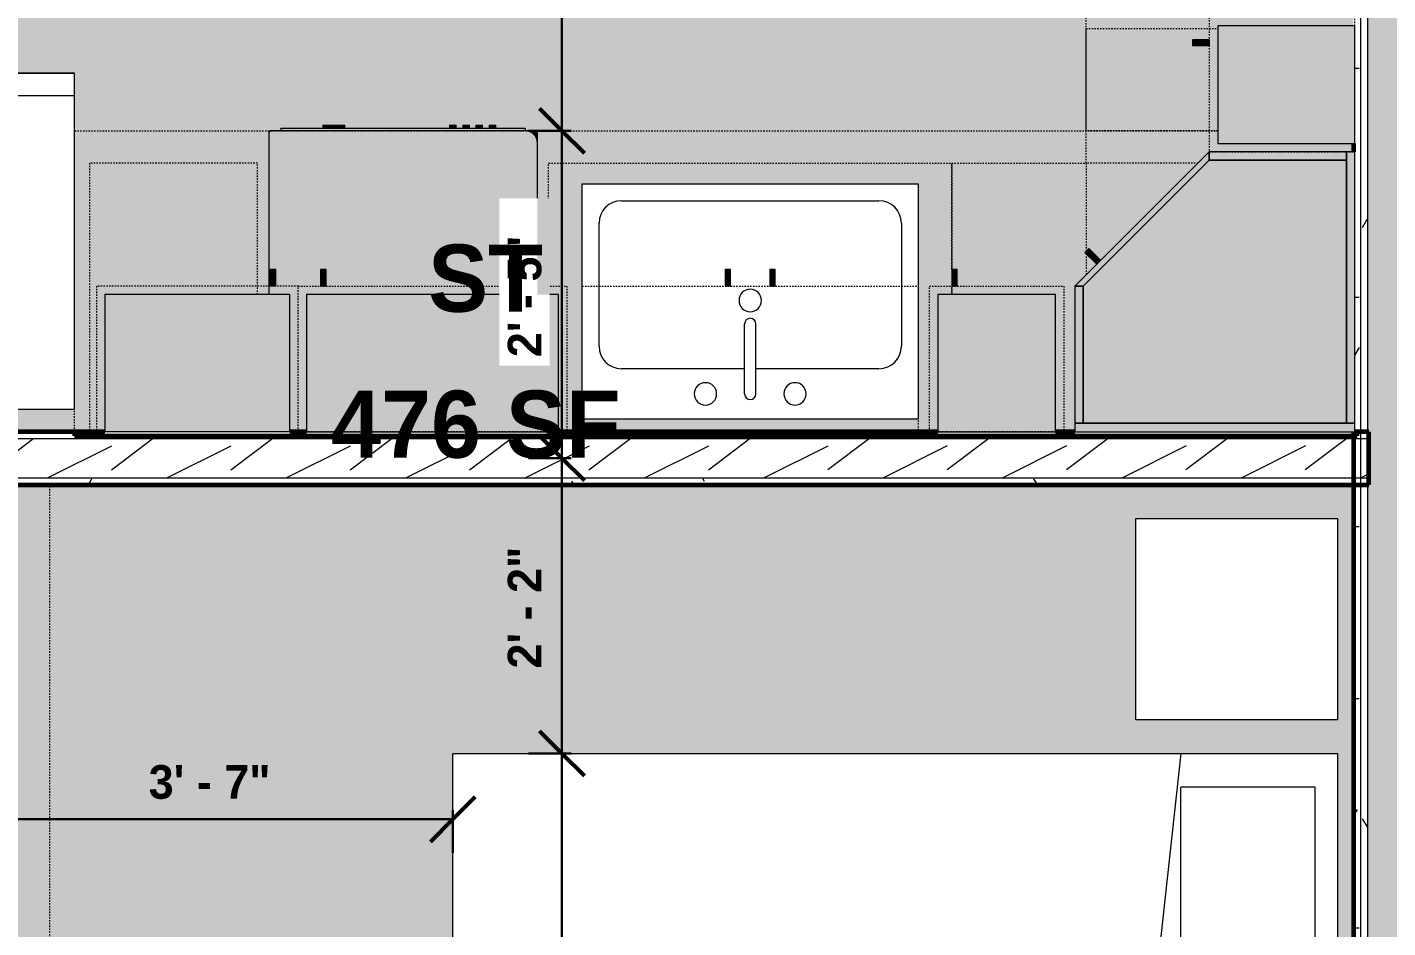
# Model space of a CAD drawing. Header units: inches. Extents: x -4105 to -1989, y 10980 to 12341.
# Drawn here: x -3057 to -2935.5, y 11873.3 to 11953.7 of the extents above; entities that cross this region are included whole.
import ezdxf

# ---------------------------------------------------------------- set-up
doc = ezdxf.new("R2010")
doc.units = ezdxf.units.IN
doc.header["$MEASUREMENT"] = 0
doc.linetypes.add('Dash', pattern=[0.25, 0.125, -0.125])
for name, color, linetype, lineweight in [('0-1', 7, 'Continuous', 5), ('0-2', 250, 'Continuous', 18), ('A-ANNO-DIMS-1', 211, 'Continuous', 30), ('A-ANNO-DIMS-64', 211, 'Continuous', 9), ('A-AREA-IDEN', 2, 'Continuous', 9), ('A-AREA-PATT-3', 7, 'Continuous', 9), ('A-WALL', 113, 'Continuous', 18), ('A-WALL-1', 113, 'Continuous', 60), ('A-WALL-PATT-1', 111, 'Continuous', 9), ('I-FURN', 30, 'Continuous', 9), ('I-FURN-HDLN', 30, 'Dash', 9), ('I-WALL-2', 2, 'Continuous', 60), ('P-SANR-FIXT', 6, 'Continuous', 9), ('Q-CASE', 31, 'Continuous', 9), ('Q-CASE-2', 31, 'Dash', 9), ('Q-CASE-HDLN', 31, 'Dash', 9), ('Q-SPCQ', 91, 'Continuous', 9)]:
    doc.layers.add(name, color=color, linetype=linetype, lineweight=lineweight)
doc.styles.add('Century Gothic_B', font='GOTHICB.TTF', dxfattribs={"height": 3})
doc.styles.add('Century Gothic_B_1', font='GOTHICB.TTF', dxfattribs={"height": 6})
doc.dimstyles.new('OD_-_HS_-__1__Tol__', dxfattribs={"dimscale": 12, "dimtxt": 3.132505, "dimasz": 0.333333, "dimexe": 0.25, "dimexo": 0.166667, "dimgap": 0.083333, "dimtad": 1, "dimdec": 0, "dimzin": 3, "dimdsep": 46, "dimlunit": 4, "dimtxsty": 'Century Gothic_B', "dimblk1": 'OBLIQUE', "dimblk2": 'OBLIQUE', "dimsah": 1, "dimcen": 0.09, "dimdle": 0.25, "dimazin": 0, "dimtfac": 1, "dimtdec": 4, "dimtix": 1, "dimtmove": 0, "dimatfit": 3, "dimfxl": 1, "dimtvp": 1, "dimtfill": 1, "dimfrac": 2, "dimtolj": 1, "dimtzin": 0, "dimlwd": 30, "dimlwe": 30, "dimarcsym": 2})
doc.dimstyles.new('OD_-_HS_-__1__Tol___1', dxfattribs={"dimscale": 12, "dimtxt": 3.132505, "dimasz": 0.333333, "dimexe": 0.25, "dimexo": 0.166667, "dimgap": 0.083333, "dimtad": 1, "dimdec": 0, "dimzin": 3, "dimdsep": 46, "dimlunit": 4, "dimtxsty": 'Century Gothic_B', "dimblk1": 'OBLIQUE', "dimblk2": 'OBLIQUE', "dimsah": 1, "dimcen": 0.09, "dimdle": 0.25, "dimazin": 0, "dimtfac": 1, "dimtdec": 4, "dimtix": 1, "dimtmove": 2, "dimatfit": 3, "dimfxl": 1, "dimtvp": 1, "dimtfill": 1, "dimfrac": 2, "dimtolj": 1, "dimtzin": 0, "dimlwd": 30, "dimlwe": 30, "dimarcsym": 2})
pattern_1 = [(0, (0, 0), (20.48, 5.12), [0.845, -14.515, 0.845, -14.515, -81.92]), (0, (0, 0), (20.48, 5.12), [-30.72, 0.845, -29.875, 0.845, -14.515, -35.84]), (0, (0, 0), (20.48, 5.12), [-76.8, 0.845, -9.395, 0.845, -24.755]), (120, (7.68, 2.56), (-14.67405, 15.1762003), [0.845, -14.515, 0.845, -14.515, -81.92]), (120, (7.68, 2.56), (-14.67405, 15.1762003), [-30.72, 0.845, -29.875, 0.845, -14.515, -35.84]), (120, (7.68, 2.56), (-14.67405, 15.1762003), [-76.8, 0.845, -9.395, 0.845, -24.755]), (240, (10.24, 12.8), (-5.80595, -20.2962003), [0.845, -14.515, 0.845, -14.515, -81.92]), (240, (10.24, 12.8), (-5.80595, -20.2962003), [-30.72, 0.845, -29.875, 0.845, -14.515, -35.84]), (240, (10.24, 12.8), (-5.80595, -20.2962003), [-76.8, 0.845, -9.395, 0.845, -24.755])]

# ---------------------------------------------------------------- blocks, each defined once
blk = doc.blocks.new('Refrigerator_-_Side-by-Side_6047 - 36_ X 30_-V2-ENLARGED FLOOR PLAN - 1ST FLOOR PLAN - EAST')
at = {"layer": 'Q-SPCQ'}
for p, q in [((17.87, 14.42), (-17.88, 14.42)), ((-17.88, 14.42), (-17.88, -15.58)), ((17.87, -15.58), (17.87, 14.42)), ((-17.88, -13.58), (-3.13, -13.58)), ((-17.88, -13.58), (-17.88, -15.58)), ((-3.13, -15.58), (-3.13, -13.58)), ((-2.63, -13.58), (17.87, -13.58)), ((-2.63, -13.58), (-2.63, -15.58)), ((17.87, -15.58), (17.87, -13.58)), ((-17.88, -15.58), (17.87, -15.58)), ((-3.13, -15.58), (-17.88, -15.58)), ((17.87, -15.58), (-2.63, -15.58))]:
    blk.add_line(p, q, dxfattribs=at)
blk = doc.blocks.new('Bed-Standard - Queen 60_ x 79_-1433484-ENLARGED FLOOR PLAN - 1ST FLOOR PLAN - EAST')
at = {"layer": 'I-FURN'}
for p, q in [((-19.31, 41.3), (40.69, 41.3)), ((-19.31, -37.7), (-19.31, 41.3)), ((40.69, 41.3), (40.69, -37.7)), ((40.69, -23.7), (-19.31, -17.13)), ((-16.31, -23.7), (37.69, -23.7)), ((-16.31, -35.7), (-16.31, -23.7)), ((37.69, -35.7), (37.69, -23.7)), ((-16.31, -35.7), (37.69, -35.7)), ((40.69, -37.7), (-19.31, -37.7))]:
    blk.add_line(p, q, dxfattribs=at)
at = {"layer": 'I-FURN-HDLN'}
for p, q in [((-55.31, 77.3), (64.69, 77.3)), ((-55.31, -37.7), (-55.31, 77.3))]:
    blk.add_line(p, q, dxfattribs=at)
blk = doc.blocks.new('Table-Night Stand - 18_ x 18_ x 24_-1372838-ENLARGED FLOOR PLAN - 1ST FLOOR PLAN - EAST')
at = {"layer": 'I-FURN'}
for p, q in [((0.15, 0), (18.15, 0)), ((0.15, -18), (0.15, 0)), ((18.15, 0), (18.15, -18)), ((18.15, -18), (0.15, -18))]:
    blk.add_line(p, q, dxfattribs=at)
blk = doc.blocks.new('OD_CW_Countertop - OD_CW_Countertop-2217102-ENLARGED FLOOR PLAN - 1ST FLOOR PLAN - EAST')
at = {"layer": 'Q-CASE-HDLN'}
for p, q in [((0.74, 2.88), (102.83, 2.88)), ((0.74, -24), (0.74, -22))]:
    blk.add_line(p, q, dxfattribs=at)
blk = doc.blocks.new('Sink Kitchen-Single - 30_ x 21_-1372827-ENLARGED FLOOR PLAN - 1ST FLOOR PLAN - EAST')
at = {"layer": 'P-SANR-FIXT'}
for p, q in [((-14.38, 10.41), (15.62, 10.41)), ((-14.38, -10.59), (-14.38, 10.41)), ((15.62, 10.41), (15.62, -10.59)), ((-10.88, 8.91), (12.12, 8.91)), ((-12.88, -4.09), (-12.88, 6.91)), ((14.12, 6.91), (14.12, -4.09)), ((0.12, -8.34), (0.12, -2.09)), ((1.12, -8.34), (1.12, -2.09)), ((0.12, -6.09), (-10.88, -6.09)), ((12.12, -6.09), (1.12, -6.09)), ((15.62, -10.59), (-14.38, -10.59))]:
    blk.add_line(p, q, dxfattribs=at)
for centre, radius, start, end in [((-10.88, 6.91), 2, 90, 180), ((12.12, 6.91), 2, 360, 90), ((0.62, 0), 1, 360, 180), ((0.62, 0), 1, 180, 0), ((0.62, -2.09), 0.5, 360, 180), ((-10.88, -4.09), 2, 180, 270), ((12.12, -4.09), 2, 270, 0), ((-3.38, -8.34), 1, 360, 180), ((-3.38, -8.34), 1, 180, 0), ((0.62, -8.34), 0.5, 180, 0), ((4.62, -8.34), 1, 0, 180), ((4.62, -8.34), 1, 180, 0)]:
    blk.add_arc(centre, radius, start, end, dxfattribs=at)
blk = doc.blocks.new('Dishwasher_15404 - 34_ counter-V44-ENLARGED FLOOR PLAN - 1ST FLOOR PLAN - EAST')
at = {"layer": 'Q-SPCQ'}
h = blk.add_hatch(color=256, dxfattribs=at)
h.paths.add_polyline_path([(26.87, -0.2), (26.87, -0.15), (26.82, -0.06), (26.68, 0), (12.25, 0), (12.25, -1.88), (0, -1.88), (0, -3.38), (12.25, -3.38), (12.25, -24), (25.8, -24), (26.08, -23.96), (26.39, -23.82), (26.56, -23.69), (26.73, -23.46), (26.84, -23.21), (26.87, -22.91), (26.87, -0.92)], flags=0)
h.paths.add_polyline_path([(14.5, -0.63), (13, -0.63), (13, -0.14), (14.5, -0.14)], flags=0)
h.paths.add_polyline_path([(14.5, -5.11), (13, -5.11), (13, -4.63), (14.5, -4.63)], flags=0)
for points in [[(27.12, -16.19), (27.12, -1.09), (26.87, -1.09), (26.87, -22.91), (27.12, -22.91)], [(27.37, -5.55), (27.37, -4.82), (27.12, -4.82), (27.12, -5.81), (27.37, -5.81)], [(27.37, -5.81), (27.12, -5.81), (27.12, -6.79), (27.37, -6.79), (27.37, -6.06)], [(27.37, -16.74), (27.37, -16.15), (27.12, -16.15), (27.12, -16.74)], [(27.37, -17.33), (27.12, -17.33), (27.12, -17.92), (27.37, -17.92)], [(27.37, -19.1), (27.37, -18.51), (27.12, -18.51), (27.12, -19.1)], [(27.37, -20.28), (27.37, -19.69), (27.12, -19.69), (27.12, -20.28)], [(26.87, -23.71), (26.87, -22.93), (26.84, -23.21), (26.68, -23.53), (26.56, -23.69), (26.3, -23.87), (26.08, -23.96), (25.8, -24), (26.68, -24), (26.82, -23.94), (26.87, -23.8)]]:
    blk.add_hatch(color=256, dxfattribs=at).paths.add_polyline_path(points, flags=0)
for p, q in [((26.68, 0), (12.25, 0)), ((26.87, -22.93), (26.87, -0.2)), ((27.12, -1.09), (26.87, -1.09)), ((27.12, -1.09), (27.12, -22.91)), ((27.37, -4.82), (27.12, -4.82)), ((27.37, -4.82), (27.37, -5.81)), ((27.37, -5.81), (27.37, -6.79)), ((27.12, -6.79), (27.37, -6.79)), ((27.37, -16.15), (27.12, -16.15)), ((27.12, -16.74), (27.37, -16.74)), ((27.37, -16.15), (27.37, -16.74)), ((27.37, -17.33), (27.12, -17.33)), ((27.12, -17.92), (27.37, -17.92)), ((27.37, -17.33), (27.37, -17.92)), ((27.37, -18.51), (27.12, -18.51)), ((27.12, -19.1), (27.37, -19.1)), ((27.37, -18.51), (27.37, -19.1)), ((27.37, -19.69), (27.12, -19.69)), ((27.12, -20.28), (27.37, -20.28)), ((27.37, -19.69), (27.37, -20.28)), ((27.12, -22.91), (26.87, -22.91)), ((26.87, -23.8), (26.87, -22.93)), ((12.25, -24), (25.8, -24)), ((25.8, -24), (26.68, -24))]:
    blk.add_line(p, q, dxfattribs=at)
for centre, radius, start, end in [((26.68, -0.2), 0.197, 360, 90), ((26.68, -0.2), 0.197, 15, 75), ((25.8, -22.93), 1.07, 270, 0), ((26.68, -23.8), 0.197, 270, 0)]:
    blk.add_arc(centre, radius, start, end, dxfattribs=at)
blk = doc.blocks.new('OD_CW_Countertop - OD_CW_Countertop-2218266-ENLARGED FLOOR PLAN - 1ST FLOOR PLAN - EAST')
at = {"layer": 'Q-CASE-HDLN'}
for p, q in [((0.74, -11.75), (0.74, 0)), ((0.74, 0), (10.86, 0)), ((34.86, 0), (99.63, 0))]:
    blk.add_line(p, q, dxfattribs=at)
blk = doc.blocks.new('300 Series Wall Hung Cabinet_302 - 30_-2218432-ENLARGED FLOOR PLAN - 1ST FLOOR PLAN - EAST')
at = {"layer": 'Q-CASE'}
for points in [[(-2.25, 16.87), (-2.25, 15.38), (-1.76, 15.38), (-1.76, 16.87)], [(1.75, 16.87), (1.75, 15.38), (2.24, 15.38), (2.24, 16.87)]]:
    blk.add_hatch(color=256, dxfattribs=at).paths.add_polyline_path(points, flags=0)
for p, q in [((-1.76, 16.87), (-2.25, 16.87)), ((-2.25, 16.87), (-2.25, 15.38)), ((-1.76, 15.38), (-1.76, 16.87)), ((2.24, 16.87), (1.75, 16.87)), ((1.75, 16.87), (1.75, 15.38)), ((2.24, 15.38), (2.24, 16.87)), ((-1.76, 15.38), (-2.25, 15.38)), ((2.24, 15.38), (1.75, 15.38))]:
    blk.add_line(p, q, dxfattribs=at)
at = {"layer": 'Q-CASE-2'}
for p, q in [((-15, 2.37), (-15, 15.38)), ((-15, 15.38), (15, 15.38)), ((15, 15.38), (15, 2.37)), ((15, 2.37), (-15, 2.37))]:
    blk.add_line(p, q, dxfattribs=at)
blk = doc.blocks.new('Base Cabinet-Single Door - 12_-2208689-ENLARGED FLOOR PLAN - 1ST FLOOR PLAN - EAST')
at = {"layer": 'Q-CASE-2'}
for p, q in [((6.74, -12.25), (6.74, -13)), ((-5.26, -15.91), (-5.26, -14)), ((6.74, -14.5), (6.74, -24)), ((-5.26, -24), (-5.26, -16.12)), ((6.74, -24), (-5.26, -24))]:
    blk.add_line(p, q, dxfattribs=at)
blk = doc.blocks.new('Base Cabinet-Single Door - 12_-V45-ENLARGED FLOOR PLAN - 1ST FLOOR PLAN - EAST')
at = {"layer": 'Q-CASE-2'}
for p, q in [((-5.26, -24), (-5.26, -12.25)), ((6.74, -14), (6.74, -24)), ((6.74, -24), (-5.26, -24))]:
    blk.add_line(p, q, dxfattribs=at)
blk = doc.blocks.new('Base Cabinet-Double Door _ 1 Drawer - 36_-V46-ENLARGED FLOOR PLAN - 1ST FLOOR PLAN - EAST')
at = {"layer": 'Q-CASE-2'}
for p, q in [((-17.26, -13), (-17.26, -12.25)), ((18.74, -12.25), (18.74, -24)), ((-17.26, -24), (-17.26, -14.5)), ((18.74, -24), (-17.26, -24))]:
    blk.add_line(p, q, dxfattribs=at)
blk = doc.blocks.new('300 Series Wall Hung Cabinet_301 - 24_-2172111-ENLARGED FLOOR PLAN - 1ST FLOOR PLAN - EAST')
at = {"layer": 'Q-CASE'}
for points in [[(-9.51, 15.38), (-9.51, 16.87), (-10, 16.87), (-10, 15.38)], [(11.25, 2.37), (11.25, 14.63), (-11.25, 14.63), (-11.25, 2.37)]]:
    blk.add_hatch(color=256, dxfattribs=at).paths.add_polyline_path(points, flags=0)
for p, q in [((-9.51, 16.87), (-10, 16.87)), ((-10, 16.87), (-10, 15.38)), ((-9.51, 15.38), (-9.51, 16.87)), ((11.25, 14.63), (-11.25, 14.63)), ((-11.25, 14.63), (-11.25, 2.37)), ((-9.51, 15.38), (-10, 15.38)), ((11.25, 2.37), (11.25, 14.63)), ((-11.25, 2.37), (11.25, 2.37))]:
    blk.add_line(p, q, dxfattribs=at)
at = {"layer": 'Q-CASE-2'}
for p, q in [((-12, 2.37), (-12, 15.38)), ((-12, 15.38), (12, 15.38)), ((12, 15.38), (12, 2.37)), ((12, 2.37), (-12, 2.37))]:
    blk.add_line(p, q, dxfattribs=at)
blk = doc.blocks.new('300 Series Wall Hung Cabinet_301 - 18_-2171968-ENLARGED FLOOR PLAN - 1ST FLOOR PLAN - EAST')
at = {"layer": 'Q-CASE'}
for points in [[(6.94, -2.38), (-8.25, -2.38), (-8.25, -14.63), (8.25, -14.63), (8.25, -2.38)], [(-7, -15.38), (-7, -16.87), (-6.51, -16.87), (-6.51, -15.38)]]:
    blk.add_hatch(color=256, dxfattribs=at).paths.add_polyline_path(points, flags=0)
for p, q in [((8.25, -2.38), (-8.25, -2.38)), ((-8.25, -2.38), (-8.25, -14.63)), ((8.25, -14.63), (8.25, -2.38)), ((-8.25, -14.63), (8.25, -14.63)), ((-7, -15.38), (-6.51, -15.38)), ((-7, -15.38), (-7, -16.87)), ((-6.51, -16.87), (-6.51, -15.38)), ((-7, -16.87), (-6.51, -16.87))]:
    blk.add_line(p, q, dxfattribs=at)
at = {"layer": 'Q-CASE-2'}
for p, q in [((9, -2.38), (-9, -2.38)), ((-9, -2.38), (-9, -15.38)), ((9, -15.38), (9, -2.38)), ((-9, -15.38), (9, -15.38))]:
    blk.add_line(p, q, dxfattribs=at)
blk = doc.blocks.new('300 Series Wall Hung Cabinet_301 - 12_-2218475-ENLARGED FLOOR PLAN - 1ST FLOOR PLAN - EAST')
at = {"layer": 'Q-CASE'}
for points in [[(-4, 16.87), (-4, 15.38), (-3.51, 15.38), (-3.51, 16.87)], [(-5.25, 14.63), (-5.25, 2.37), (5.25, 2.37), (5.25, 14.63), (1.01, 14.63)]]:
    blk.add_hatch(color=256, dxfattribs=at).paths.add_polyline_path(points, flags=0)
for p, q in [((-3.51, 16.87), (-4, 16.87)), ((-4, 16.87), (-4, 15.38)), ((-3.51, 15.38), (-3.51, 16.87)), ((5.25, 14.63), (-5.25, 14.63)), ((-5.25, 14.63), (-5.25, 2.37)), ((-3.51, 15.38), (-4, 15.38)), ((5.25, 2.37), (5.25, 14.63)), ((-5.25, 2.37), (5.25, 2.37))]:
    blk.add_line(p, q, dxfattribs=at)
at = {"layer": 'Q-CASE-2'}
for p, q in [((-6, 2.37), (-6, 15.38)), ((-6, 15.38), (6, 15.38)), ((6, 15.38), (6, 2.37)), ((6, 2.37), (-6, 2.37))]:
    blk.add_line(p, q, dxfattribs=at)
blk = doc.blocks.new('308 - 308-2215426-ENLARGED FLOOR PLAN - 1ST FLOOR PLAN - EAST')
at = {"layer": 'Q-CASE'}
for points in [[(0, 27.38), (-12, 15.38), (-11.25, 15.38), (0, 26.63)], [(8.52, 27.38), (0, 27.38), (0, 26.63), (12.25, 26.63), (12.25, 27.38)], [(13, 27.38), (12.25, 27.38), (12.25, 3.12), (13, 3.12), (13, 26.63)], [(8.52, 26.63), (0, 26.63), (-11.25, 15.38), (-11.25, 3.12), (12.25, 3.12), (12.25, 26.63)], [(-10.76, 18.73), (-11.11, 18.39), (-10.05, 17.33), (-9.7, 17.67)], [(-11.25, 15.38), (-12, 15.38), (-12, 3.12), (-11.25, 3.12)], [(-12, 3.12), (-12, 2.37), (13, 2.37), (13, 3.12), (-11.25, 3.12)]]:
    blk.add_hatch(color=256, dxfattribs=at).paths.add_polyline_path(points, flags=0)
for p, q in [((0, 27.38), (-12, 15.38)), ((0, 26.63), (0, 27.38)), ((0, 27.38), (0, 26.63)), ((12.25, 27.38), (0, 27.38)), ((12.25, 26.63), (12.25, 27.38)), ((13, 27.38), (12.25, 27.38)), ((12.25, 27.38), (12.25, 3.12)), ((13, 3.12), (13, 27.38)), ((0, 26.63), (-11.25, 15.38)), ((-11.25, 15.38), (0, 26.63)), ((12.25, 26.63), (0, 26.63)), ((0, 26.63), (12.25, 26.63)), ((12.25, 3.12), (12.25, 26.63)), ((-10.76, 18.73), (-11.11, 18.39)), ((-11.11, 18.39), (-10.05, 17.33)), ((-9.7, 17.67), (-10.76, 18.73)), ((-12, 15.38), (-11.25, 15.38)), ((-12, 15.38), (-12, 3.12)), ((-11.25, 15.38), (-12, 15.38)), ((-11.25, 15.38), (-11.25, 3.12)), ((-11.25, 3.12), (-11.25, 15.38)), ((-12, 3.12), (-11.25, 3.12)), ((13, 3.12), (-12, 3.12)), ((-12, 3.12), (-12, 2.37)), ((-11.25, 3.12), (12.25, 3.12)), ((12.25, 3.12), (13, 3.12)), ((13, 2.37), (13, 3.12)), ((-12, 2.37), (13, 2.37))]:
    blk.add_line(p, q, dxfattribs=at)
blk = doc.blocks.new('300 Series Wall Hung Cabinet_301 - 12_-2216986-ENLARGED FLOOR PLAN - 1ST FLOOR PLAN - EAST')
at = {"layer": 'Q-CASE'}
for points in [[(-5.25, -4.66), (-5.25, -12.44), (5.25, -12.44), (5.25, -0.19), (-5.25, -0.19)], [(-4, -14.69), (-3.51, -14.69), (-3.51, -13.19), (-4, -13.19)]]:
    blk.add_hatch(color=256, dxfattribs=at).paths.add_polyline_path(points, flags=0)
for p, q in [((5.25, -0.19), (-5.25, -0.19)), ((-5.25, -0.19), (-5.25, -12.44)), ((5.25, -12.44), (5.25, -0.19)), ((-5.25, -12.44), (5.25, -12.44)), ((-4, -13.19), (-3.51, -13.19)), ((-4, -13.19), (-4, -14.69)), ((-3.51, -14.69), (-3.51, -13.19)), ((-4, -14.69), (-3.51, -14.69))]:
    blk.add_line(p, q, dxfattribs=at)
at = {"layer": 'Q-CASE-2'}
for p, q in [((6, -0.19), (-6, -0.19)), ((-6, -0.19), (-6, -13.19)), ((6, -13.19), (6, -0.19)), ((-6, -13.19), (6, -13.19))]:
    blk.add_line(p, q, dxfattribs=at)
blk = doc.blocks.new('Base Cabinet-Single Door _ Drawer - 15_-2213367-ENLARGED FLOOR PLAN - 1ST FLOOR PLAN - EAST')
at = {"layer": 'Q-CASE-2'}
for p, q in [((-6.76, 24), (-6.76, 0)), ((8.24, 24), (-6.76, 24)), ((8.24, 12.25), (8.24, 24))]:
    blk.add_line(p, q, dxfattribs=at)
blk = doc.blocks.new('DIMBLOCK28-ENLARGED FLOOR PLAN - 1ST FLOOR PLAN - EAST')
at = {"layer": 'A-ANNO-DIMS-64', "lineweight": 50, "transparency": 16777216}
for p, q in [((-3062.11, 11882.99), (-3060.11, 11884.99)), ((-3018.95, 11882.99), (-3016.95, 11884.99)), ((-3062.11, 11882.99), (-3064.11, 11880.99)), ((-3018.95, 11882.99), (-3020.95, 11880.99))]:
    blk.add_line(p, q, dxfattribs=at)
at = {"layer": 'A-ANNO-DIMS-64', "lineweight": 30, "transparency": 16777216}
for p, q in [((-3062.11, 11883.82), (-3062.11, 11879.99)), ((-3062.11, 11882.99), (-3062.11, 11883.82)), ((-3018.95, 11883.82), (-3018.95, 11879.99)), ((-3018.95, 11882.99), (-3018.95, 11883.82)), ((-3062.11, 11882.99), (-3018.95, 11882.99))]:
    blk.add_line(p, q, dxfattribs=at)
at = {"layer": 'A-ANNO-DIMS-64', "color": 0, "lineweight": 30, "transparency": 16777216, "insert": (-3046.12, 11887.83), "char_height": 3, "width": 13.425, "attachment_point": 1, "line_spacing_factor": 0.984502, "style": 'Century Gothic_B', "bg_fill": 3, "box_fill_scale": 1.25, "bg_fill_color": 256, "bg_fill_true_color": 13158600, "bg_fill_transparency": 0}
blk.add_mtext('3\' - 7"', dxfattribs=at)
blk = doc.blocks.new('_Oblique')
at = {"color": 0, "linetype": 'ByBlock', "lineweight": -2}
blk.add_line((-0.5, -0.5), (0.5, 0.5), dxfattribs=at)
blk = doc.blocks.new('DIMBLOCK29-ENLARGED FLOOR PLAN - 1ST FLOOR PLAN - EAST')
at = {"layer": 'A-ANNO-DIMS-64', "lineweight": 50, "transparency": 16777216}
for p, q in [((-3009.21, 12045.75), (-3011.21, 12047.75)), ((-3009.21, 12045.75), (-3007.21, 12043.75)), ((-3009.21, 11944.49), (-3011.21, 11946.49)), ((-3009.21, 11944.49), (-3007.21, 11942.49))]:
    blk.add_line(p, q, dxfattribs=at)
at = {"layer": 'A-ANNO-DIMS-64', "lineweight": 30, "transparency": 16777216}
for p, q in [((-2969.52, 12045.75), (-3012.21, 12045.75)), ((-3009.21, 12045.75), (-3009.21, 11944.49)), ((-3009.21, 12045.75), (-2969.52, 12045.75)), ((-3008.38, 11944.49), (-3012.21, 11944.49)), ((-3009.21, 11944.49), (-3008.38, 11944.49))]:
    blk.add_line(p, q, dxfattribs=at)
at = {"layer": 'A-ANNO-DIMS-64', "color": 0, "lineweight": 30, "transparency": 16777216, "insert": (-3014.05, 11989.53), "char_height": 3, "width": 13.425, "attachment_point": 1, "rotation": 90, "line_spacing_factor": 0.984502, "style": 'Century Gothic_B', "bg_fill": 3, "box_fill_scale": 1.25, "bg_fill_color": 256, "bg_fill_true_color": 13158600, "bg_fill_transparency": 0}
blk.add_mtext('8\' - 5"', dxfattribs=at)
blk = doc.blocks.new('DIMBLOCK30-ENLARGED FLOOR PLAN - 1ST FLOOR PLAN - EAST')
at = {"layer": 'A-ANNO-DIMS-64', "lineweight": 50, "transparency": 16777216}
for p, q in [((-3009.21, 11944.49), (-3011.21, 11946.49)), ((-3009.21, 11944.49), (-3007.21, 11942.49)), ((-3009.21, 11915.24), (-3011.21, 11917.24)), ((-3009.21, 11915.24), (-3007.21, 11913.24))]:
    blk.add_line(p, q, dxfattribs=at)
at = {"layer": 'A-ANNO-DIMS-64', "lineweight": 30, "transparency": 16777216}
for p, q in [((-3008.38, 11944.49), (-3012.21, 11944.49)), ((-3009.21, 11944.49), (-3009.21, 11915.24)), ((-3009.21, 11944.49), (-3008.38, 11944.49)), ((-3008.38, 11915.24), (-3012.21, 11915.24)), ((-3009.21, 11915.24), (-3008.38, 11915.24))]:
    blk.add_line(p, q, dxfattribs=at)
at = {"layer": 'A-ANNO-DIMS-64', "color": 0, "lineweight": 30, "transparency": 16777216, "insert": (-3014.05, 11924.27), "char_height": 3, "width": 13.425, "attachment_point": 1, "rotation": 90, "line_spacing_factor": 0.984502, "style": 'Century Gothic_B', "bg_fill": 3, "box_fill_scale": 1.25, "bg_fill_color": 256, "bg_fill_true_color": 13158600, "bg_fill_transparency": 0}
blk.add_mtext('2\' - 5"', dxfattribs=at)
blk = doc.blocks.new('DIMBLOCK31-ENLARGED FLOOR PLAN - 1ST FLOOR PLAN - EAST')
at = {"layer": 'A-ANNO-DIMS-64', "lineweight": 50, "transparency": 16777216}
for p, q in [((-3009.21, 11915.24), (-3011.21, 11917.24)), ((-3009.21, 11915.24), (-3007.21, 11913.24)), ((-3009.21, 11888.86), (-3011.21, 11890.86)), ((-3009.21, 11888.86), (-3007.21, 11886.86))]:
    blk.add_line(p, q, dxfattribs=at)
at = {"layer": 'A-ANNO-DIMS-64', "lineweight": 30, "transparency": 16777216}
for p, q in [((-3008.38, 11915.24), (-3012.21, 11915.24)), ((-3009.21, 11915.24), (-3009.21, 11888.86)), ((-3009.21, 11915.24), (-3008.38, 11915.24)), ((-3008.38, 11888.86), (-3012.21, 11888.86)), ((-3009.21, 11888.86), (-3008.38, 11888.86))]:
    blk.add_line(p, q, dxfattribs=at)
at = {"layer": 'A-ANNO-DIMS-64', "color": 0, "lineweight": 30, "transparency": 16777216, "insert": (-3014.05, 11896.46), "char_height": 3, "width": 13.425, "attachment_point": 1, "rotation": 90, "line_spacing_factor": 0.984502, "style": 'Century Gothic_B', "bg_fill": 3, "box_fill_scale": 1.25, "bg_fill_color": 256, "bg_fill_true_color": 13158600, "bg_fill_transparency": 0}
blk.add_mtext('2\' - 2"', dxfattribs=at)
blk = doc.blocks.new('DIMBLOCK32-ENLARGED FLOOR PLAN - 1ST FLOOR PLAN - EAST')
at = {"layer": 'A-ANNO-DIMS-64', "lineweight": 50, "transparency": 16777216}
for p, q in [((-3009.21, 11888.86), (-3011.21, 11890.86)), ((-3009.21, 11888.86), (-3007.21, 11886.86)), ((-3009.21, 11828.86), (-3011.21, 11830.86)), ((-3009.21, 11828.86), (-3007.21, 11826.86))]:
    blk.add_line(p, q, dxfattribs=at)
at = {"layer": 'A-ANNO-DIMS-64', "lineweight": 30, "transparency": 16777216}
for p, q in [((-3008.38, 11888.86), (-3012.21, 11888.86)), ((-3009.21, 11888.86), (-3009.21, 11828.86)), ((-3009.21, 11888.86), (-3008.38, 11888.86)), ((-3008.38, 11828.86), (-3012.21, 11828.86)), ((-3009.21, 11828.86), (-3008.38, 11828.86))]:
    blk.add_line(p, q, dxfattribs=at)
at = {"layer": 'A-ANNO-DIMS-64', "color": 0, "lineweight": 30, "transparency": 16777216, "insert": (-3014.05, 11846.16), "char_height": 3, "width": 13.425, "attachment_point": 1, "rotation": 90, "line_spacing_factor": 0.984502, "style": 'Century Gothic_B', "bg_fill": 3, "box_fill_scale": 1.25, "bg_fill_color": 256, "bg_fill_true_color": 13158600, "bg_fill_transparency": 0}
blk.add_mtext('5\' - 0"', dxfattribs=at)
blk = doc.blocks.new('CTR - 1st Phase - Unit Layouts_rvt-1-ENLARGED FLOOR PLAN - 1ST FLOOR PLAN - EAST')
at = {"layer": 'A-WALL-PATT-1'}
h = blk.add_hatch(dxfattribs=at)
h.set_pattern_fill('FP_1', color=256, style=0, pattern_type=2)
h.set_pattern_definition(pattern_1)
h.paths.add_polyline_path([(-3088.49, 11916.99), (-2938.52, 11916.99), (-2938.52, 11917.61), (-3088.49, 11917.61)], flags=0)
h = blk.add_hatch(dxfattribs=at)
h.set_pattern_fill('FP_2', color=256, style=0, pattern_type=2)
h.set_pattern_definition([(216.87, (4.265, 10.662), (31.9871619, 21.32545714), [5.331, -47.981]), (206.565, (10.662, 7.464), (-10.662476, -10.6620098), [11.921, -11.921]), (198.435, (10.662, 2.132), (-21.32449365, -10.6625869), [6.744, -26.974])])
h.paths.add_polyline_path([(-2937.27, 11913.49), (-2937.27, 11916.99), (-3089.11, 11916.99), (-3089.11, 11913.49), (-2939.38, 11913.49)], flags=0)
h = blk.add_hatch(dxfattribs=at)
h.set_pattern_fill('FP_1', color=256, style=0, pattern_type=2)
h.set_pattern_definition(pattern_1)
h.paths.add_polyline_path([(-2977.4, 11912.86), (-2938.52, 11912.86), (-2938.52, 11913.49), (-3060.36, 11913.49), (-3060.36, 11912.86), (-2980.24, 11912.86)], flags=0)
h.paths.add_polyline_path([(-3064.49, 11912.86), (-3063.86, 11912.86), (-3063.86, 11913.49), (-3088.49, 11913.49), (-3088.49, 11912.86)], flags=0)
at = {"layer": 'A-WALL'}
for p, q in [((-3088.49, 11916.99), (-2937.15, 11916.99)), ((-3060.36, 11913.49), (-2937.15, 11913.49))]:
    blk.add_line(p, q, dxfattribs=at)
at = {"layer": 'A-WALL-1'}
for p, q in [((-3050.02, 11917.61), (-3088.49, 11917.61)), ((-3050.02, 11917.61), (-3052.74, 11917.61)), ((-3052.74, 11917.61), (-3052.74, 11917.24)), ((-3032.02, 11917.61), (-3033.52, 11917.61)), ((-3032.02, 11917.61), (-3033.52, 11917.61)), ((-2975.65, 11917.61), (-3009.52, 11917.61)), ((-2975.65, 11917.61), (-3009.52, 11917.61)), ((-2963.4, 11917.61), (-2965.15, 11917.61)), ((-2963.4, 11917.61), (-2965.15, 11917.61)), ((-2937.15, 11917.61), (-2938.4, 11917.61)), ((-2938.21, 11917.61), (-2938.4, 11917.61)), ((-2938.21, 11917.24), (-2938.21, 11917.61)), ((-2937.15, 11912.86), (-2937.15, 11917.61)), ((-3052.74, 11917.24), (-2938.21, 11917.24)), ((-3059.74, 11912.86), (-2937.15, 11912.86))]:
    blk.add_line(p, q, dxfattribs=at)
at = {"layer": '0-2'}
for name, p, rotation in [('OD_CW_Countertop - OD_CW_Countertop-2218266-ENLARGED FLOOR PLAN - 1ST FLOOR PLAN - EAST', (-2962.4, 11943.75), 89.99999999999338), ('300 Series Wall Hung Cabinet_301 - 12_-2216986-ENLARGED FLOOR PLAN - 1ST FLOOR PLAN - EAST', (-2938.21, 11948.61), 269.9999999999988), ('Base Cabinet-Single Door - 12_-V45-ENLARGED FLOOR PLAN - 1ST FLOOR PLAN - EAST', (-2938.4, 11948.35), 269.9999999999883), ('Refrigerator_-_Side-by-Side_6047 - 36_ X 30_-V2-ENLARGED FLOOR PLAN - 1ST FLOOR PLAN - EAST', (-3070.61, 11934.04), 180), ('Dishwasher_15404 - 34_ counter-V44-ENLARGED FLOOR PLAN - 1ST FLOOR PLAN - EAST', (-3035.4, 11917.61), 89.99999999999264), ('Base Cabinet-Double Door _ 1 Drawer - 36_-V46-ENLARGED FLOOR PLAN - 1ST FLOOR PLAN - EAST', (-2991.66, 11917.61), 180), ('Base Cabinet-Single Door - 12_-2208689-ENLARGED FLOOR PLAN - 1ST FLOOR PLAN - EAST', (-2967.66, 11917.61), 180), ('300 Series Wall Hung Cabinet_301 - 18_-2171968-ENLARGED FLOOR PLAN - 1ST FLOOR PLAN - EAST', (-3041.77, 11915.24), 180), ('Bed-Standard - Queen 60_ x 79_-1433484-ENLARGED FLOOR PLAN - 1ST FLOOR PLAN - EAST', (-2977.65, 11848.18), 89.99999999998218), ('Table-Night Stand - 18_ x 18_ x 24_-1372838-ENLARGED FLOOR PLAN - 1ST FLOOR PLAN - EAST', (-2957.95, 11891.72), 89.99999999998666)]:
    blk.add_blockref(name, p, dxfattribs=dict(at, rotation=rotation))
for name, p in [('OD_CW_Countertop - OD_CW_Countertop-2217102-ENLARGED FLOOR PLAN - 1ST FLOOR PLAN - EAST', (-3053.47, 11941.61)), ('Base Cabinet-Single Door _ Drawer - 15_-2213367-ENLARGED FLOOR PLAN - 1ST FLOOR PLAN - EAST', (-3044.64, 11917.61)), ('308 - 308-2215426-ENLARGED FLOOR PLAN - 1ST FLOOR PLAN - EAST', (-2951.4, 11915.24)), ('Sink Kitchen-Single - 30_ x 21_-1372827-ENLARGED FLOOR PLAN - 1ST FLOOR PLAN - EAST', (-2993.02, 11929.33)), ('300 Series Wall Hung Cabinet_301 - 24_-2172111-ENLARGED FLOOR PLAN - 1ST FLOOR PLAN - EAST', (-3020.77, 11915.24)), ('300 Series Wall Hung Cabinet_302 - 30_-2218432-ENLARGED FLOOR PLAN - 1ST FLOOR PLAN - EAST', (-2992.4, 11915.24)), ('300 Series Wall Hung Cabinet_301 - 12_-2218475-ENLARGED FLOOR PLAN - 1ST FLOOR PLAN - EAST', (-2970.4, 11915.24))]:
    blk.add_blockref(name, p, dxfattribs=at)
at = {"layer": 'A-ANNO-DIMS-1'}
dim = blk.add_linear_dim(base=(-3009.21, 11944.49), p1=(-2967.52, 12045.75), p2=(-3006.38, 11944.49), angle=90, dimstyle='OD_-_HS_-__1__Tol__', override={"dimpost": '<>', "dimfxl": 108.461318}, dxfattribs=at)
dim.commit()
dim.dimension.update_dxf_attribs({"geometry": 'DIMBLOCK29-ENLARGED FLOOR PLAN - 1ST FLOOR PLAN - EAST', "text_midpoint": (-3011.78, 11995.12)})
dim = blk.add_linear_dim(base=(-3018.95, 11882.99), p1=(-3062.11, 11885.82), p2=(-3018.95, 11885.82), dimstyle='OD_-_HS_-__1__Tol__', override={"dimpost": '<>', "dimfxl": 43.164619}, dxfattribs=at)
dim.commit()
dim.dimension.update_dxf_attribs({"geometry": 'DIMBLOCK28-ENLARGED FLOOR PLAN - 1ST FLOOR PLAN - EAST', "text_midpoint": (-3040.53, 11885.56)})
dim = blk.add_linear_dim(base=(-3009.21, 11915.24), p1=(-3006.38, 11944.49), p2=(-3006.38, 11915.24), angle=90, dimstyle='OD_-_HS_-__1__Tol__', override={"dimpost": '<>', "dimfxl": 29.25}, dxfattribs=at)
dim.commit()
dim.dimension.update_dxf_attribs({"geometry": 'DIMBLOCK30-ENLARGED FLOOR PLAN - 1ST FLOOR PLAN - EAST', "text_midpoint": (-3011.78, 11929.86)})
dim = blk.add_linear_dim(base=(-3009.21, 11888.86), p1=(-3006.38, 11915.24), p2=(-3006.38, 11888.86), angle=90, dimstyle='OD_-_HS_-__1__Tol__', override={"dimpost": '<>', "dimfxl": 26.375}, dxfattribs=at)
dim.commit()
dim.dimension.update_dxf_attribs({"geometry": 'DIMBLOCK31-ENLARGED FLOOR PLAN - 1ST FLOOR PLAN - EAST', "text_midpoint": (-3011.75, 11902.05)})
dim = blk.add_linear_dim(base=(-3009.21, 11828.86), p1=(-3006.38, 11888.86), p2=(-3006.38, 11828.86), angle=90, dimstyle='OD_-_HS_-__1__Tol___1', override={"dimpost": '<>', "dimfxl": 60}, dxfattribs=at)
dim.commit()
dim.dimension.update_dxf_attribs({"geometry": 'DIMBLOCK32-ENLARGED FLOOR PLAN - 1ST FLOOR PLAN - EAST', "text_midpoint": (-3012.05, 11852.87), "dimtype": 160, "text_rotation": 90})

msp = doc.modelspace()

# ---------------------------------------------------------------- block references
at = {"layer": '0-1'}
msp.add_blockref('CTR - 1st Phase - Unit Layouts_rvt-1-ENLARGED FLOOR PLAN - 1ST FLOOR PLAN - EAST', (0, 0), dxfattribs=at)

# ---------------------------------------------------------------- next in the draw order: hatches: boundary and pattern name
at = {"layer": 'A-AREA-PATT-3'}
h = msp.add_hatch(color=256, dxfattribs=at)
h.paths.add_polyline_path([(-2980.4211, 11722.6394), (-2974.3973, 11722.6394), (-2974.3973, 11724.0003), (-2969.6473, 11724.0003), (-2969.6473, 11722.6394), (-2938.5237, 11722.6394), (-2938.5237, 11744.3753), (-2969.6473, 11744.3753), (-2969.6473, 11744.0003), (-2974.3973, 11744.0003), (-2974.3973, 11749.1253), (-2938.5237, 11749.1253), (-2938.5237, 11785.1144), (-3022.9751, 11785.1144), (-3022.9751, 11785.9894), (-2986.9751, 11785.9894), (-2986.9751, 11788.9894), (-3022.9751, 11788.9894), (-3022.9751, 11789.8644), (-2938.5237, 11789.8644), (-2938.5237, 11912.8644), (-3059.7362, 11912.8644), (-3059.7362, 11907.5519), (-3058.9862, 11907.5519), (-3058.9862, 11905.0519), (-3059.7362, 11905.0519), (-3059.7362, 11904.8019), (-3061.1112, 11904.8019), (-3061.1112, 11875.8019), (-3059.7362, 11875.8019), (-3059.7362, 11844.5519), (-3058.9862, 11844.5519), (-3058.9862, 11842.0519), (-3059.7362, 11842.0519), (-3059.7362, 11832.2098), (-3066.7973, 11832.2098), (-3066.7973, 11828.8644), (-3071.5473, 11828.8644), (-3071.5473, 11829.3644), (-3073.4953, 11829.3644), (-3073.4953, 11790.9686), (-3073.2453, 11790.9686), (-3073.2453, 11754.9686), (-3073.4953, 11754.9686), (-3073.4953, 11753.3644), (-3071.5473, 11753.3644), (-3071.5473, 11792.8644), (-3066.7973, 11792.8644), (-3066.7973, 11789.8644), (-3056.9751, 11789.8644), (-3056.9751, 11785.1144), (-3066.7973, 11785.1144), (-3066.7973, 11745.8644), (-3008.3973, 11745.8644), (-3008.3973, 11722.6394), (-3000.3736, 11722.6394), (-3000.3532, 11729.7449), (-3000.2466, 11730.555), (-2999.8743, 11731.4537), (-2999.2822, 11732.2255), (-2998.5104, 11732.8176), (-2997.6118, 11733.1899), (-2996.571, 11733.3168), (-2995.259, 11733.3168), (-2995.6067, 11736.3406), (-2996.7985, 11737.3406), (-2997.3652, 11738.3406), (-2997.6332, 11739.3406), (-2997.8102, 11740.3444), (-2997.8973, 11741.3406), (-2997.723, 11743.333), (-2997.1851, 11745.3406), (-2996.4571, 11747.3406), (-2995.5245, 11749.3406), (-2994.1371, 11751.3406), (-2993.1371, 11752.3406), (-2992.2711, 11752.8406), (-2990.8973, 11753.3406), (-2989.8973, 11753.3406), (-2988.5236, 11752.8406), (-2987.6576, 11752.3406), (-2986.6576, 11751.3406), (-2985.2701, 11749.3406), (-2984.3375, 11747.3406), (-2983.6096, 11745.3406), (-2983.0716, 11743.333), (-2982.8973, 11741.3406), (-2982.9845, 11740.3444), (-2983.1615, 11739.3406), (-2983.4294, 11738.3406), (-2983.9962, 11737.3406), (-2985.188, 11736.3406), (-2985.5357, 11733.3168), (-2984.1473, 11733.3168), (-2983.1829, 11733.1899), (-2982.2842, 11732.8176), (-2981.5125, 11732.2255), (-2980.9203, 11731.4537), (-2980.5481, 11730.555), (-2980.4211, 11729.5906), (-2980.4211, 11724.0003)], flags=0)
h.paths.add_polyline_path([(-3131.1237, 11743.5894), (-3131.1237, 11779.5894), (-3129.3737, 11779.5894), (-3129.3737, 11743.5894), (-3130.1073, 11743.5894)], flags=0)
h.paths.add_polyline_path([(-3130.027, 11740.5894), (-3095.7487, 11740.5894), (-3095.7487, 11741.6519), (-3095.1237, 11741.6519), (-3095.1237, 11743.5894), (-3071.5473, 11743.5894), (-3071.5473, 11751.8644), (-3073.4953, 11751.8644), (-3073.5166, 11750.8644), (-3074.7453, 11750.8644), (-3074.7453, 11751.8644), (-3075.0184, 11751.8644), (-3074.9953, 11753.3644), (-3074.7453, 11753.3644), (-3074.7453, 11754.9686), (-3074.9953, 11754.9686), (-3074.9953, 11757.3068), (-3075.1723, 11757.3068), (-3075.1723, 11758.8068), (-3074.9953, 11758.8068), (-3074.9953, 11787.1304), (-3075.1723, 11787.1304), (-3075.1723, 11787.1819), (-3075.2453, 11787.2069), (-3075.2453, 11787.5569), (-3075.4953, 11787.5569), (-3075.4953, 11787.2333), (-3075.7453, 11787.2333), (-3075.7453, 11790.244), (-3075.4953, 11790.2257), (-3075.4953, 11788.0399), (-3075.2453, 11788.068), (-3075.2453, 11788.4149), (-3075.1723, 11788.4149), (-3075.1723, 11788.6304), (-3074.9953, 11788.6304), (-3074.9953, 11790.9686), (-3074.7453, 11790.9686), (-3074.7453, 11829.3644), (-3075.0184, 11829.3644), (-3075.0184, 11830.8644), (-3074.7453, 11830.8644), (-3074.724, 11831.8644), (-3073.4953, 11831.8644), (-3073.4953, 11830.8644), (-3071.5473, 11830.8644), (-3071.5473, 11832.2098), (-3093.2362, 11832.2098), (-3093.2362, 11941.6144), (-3088.4862, 11941.6144), (-3088.4862, 11949.6144), (-3052.7362, 11949.6144), (-3052.7362, 11919.6144), (-3088.4862, 11919.6144), (-3088.4862, 11917.6144), (-3050.0223, 11917.6144), (-3050.0223, 11929.8644), (-3035.3973, 11929.8644), (-3035.3906, 11944.3435), (-3035.3397, 11944.4317), (-3035.2005, 11944.4894), (-3034.3044, 11944.4894), (-3034.3044, 11944.7394), (-3030.5733, 11944.7394), (-3030.5733, 11944.9894), (-3028.6048, 11944.9894), (-3028.6048, 11944.7394), (-3019.2473, 11944.7394), (-3019.2473, 11944.9894), (-3018.6567, 11944.9894), (-3018.6567, 11944.7394), (-3018.0662, 11944.7394), (-3018.0662, 11944.9894), (-3017.4756, 11944.9894), (-3017.4756, 11944.7394), (-3016.8851, 11944.7394), (-3016.8851, 11944.9894), (-3016.2945, 11944.9894), (-3016.2945, 11944.7394), (-3015.704, 11944.7394), (-3015.704, 11944.9894), (-3015.1134, 11944.9894), (-3015.1134, 11944.7394), (-3012.4903, 11944.7394), (-3012.4692, 11944.4894), (-3011.5409, 11944.4673), (-3011.455, 11944.4317), (-3011.3973, 11944.2487), (-3011.3973, 11929.8644), (-3009.5223, 11929.8644), (-3009.5223, 11917.6144), (-2975.6473, 11917.6144), (-2975.6473, 11929.8644), (-2965.1473, 11929.8644), (-2965.1473, 11917.6144), (-2963.3973, 11917.6144), (-2963.3973, 11930.6144), (-2961.4446, 11932.5671), (-2962.5048, 11933.6272), (-2962.152, 11933.9653), (-2961.0992, 11932.9125), (-2951.3973, 11942.6144), (-2938.5237, 11942.6144), (-2938.5237, 11943.3644), (-2950.6473, 11943.3644), (-2950.6473, 11953.8644), (-2938.5237, 11953.8644), (-2938.5237, 11954.6144), (-2962.3973, 11954.6144), (-2962.3973, 11978.6144), (-2938.5237, 11978.6144), (-2938.5237, 11979.3644), (-2950.6473, 11979.3644), (-2950.6473, 12001.8644), (-2938.5237, 12001.8644), (-2938.5237, 12003.3644), (-2950.6473, 12003.3644), (-2950.6473, 12025.8644), (-2938.5237, 12025.8644), (-2938.5237, 12027.3644), (-2950.6473, 12027.3644), (-2950.6473, 12040.8644), (-2938.5237, 12040.8644), (-2938.5237, 12043.3769), (-2969.8987, 12043.3769), (-2969.8987, 12048.7519), (-2965.1487, 12048.7519), (-2965.1487, 12048.1269), (-2938.5237, 12048.1269), (-2938.5237, 12080.0644), (-2965.1487, 12080.0644), (-2965.1487, 12078.7519), (-2969.8987, 12078.7519), (-2969.9186, 12080.0644), (-3096.9716, 12080.0644), (-3096.9716, 12047.7894), (-3071.5723, 12047.7894), (-3071.5723, 11987.7894), (-3101.5723, 11987.7894), (-3101.5723, 12047.7894), (-3103.0191, 12047.7894), (-3103.0191, 12052.5394), (-3101.7216, 12052.5394), (-3101.7216, 12080.0644), (-3134.1237, 12080.0644), (-3134.1237, 12052.5394), (-3133.0191, 12052.5394), (-3133.0191, 12047.7894), (-3134.1237, 12047.7894), (-3134.1237, 11743.5894), (-3131.1237, 11743.5894), (-3131.1237, 11741.6519), (-3130.4987, 11741.6519), (-3130.4987, 11740.5894), (-3130.285, 11740.5894)], flags=0)
h.paths.add_polyline_path([(-2957.9466, 11807.9326), (-2957.9466, 11825.9326), (-2939.9466, 11825.9326), (-2939.9466, 11807.9326)], flags=0)
h.paths.add_polyline_path([(-3018.9466, 11828.8644), (-3018.9466, 11888.8644), (-2939.9466, 11888.8644), (-2939.9466, 11828.8644), (-2957.9466, 11828.8644)], flags=0)
h.paths.add_polyline_path([(-3088.4862, 11836.9598), (-3064.4862, 11836.9598), (-3064.4862, 11842.0519), (-3065.2362, 11842.0519), (-3065.2362, 11844.5519), (-3064.4862, 11844.5519), (-3064.4862, 11844.8019), (-3061.1112, 11844.8019), (-3061.1112, 11873.8019), (-3062.4862, 11873.8019), (-3062.4862, 11904.8019), (-3064.4862, 11904.8019), (-3064.4862, 11905.0519), (-3065.2362, 11905.0519), (-3065.2362, 11907.5519), (-3064.4862, 11907.5519), (-3064.4862, 11912.8644), (-3088.4862, 11912.8644), (-3088.4862, 11837.1519)], flags=0)
h.paths.add_polyline_path([(-2939.9466, 11891.8644), (-2957.9466, 11891.8644), (-2957.9466, 11909.8644), (-2939.9466, 11909.8644), (-2939.9466, 11906.7479)], flags=0)
h.paths.add_polyline_path([(-2977.3973, 11918.7394), (-3007.3973, 11918.7394), (-3007.3973, 11939.7394), (-2977.3973, 11939.7394)], flags=0)
h.paths.add_polyline_path([(-2974.3973, 11930.6144), (-2974.3973, 11932.1137), (-2973.9089, 11932.1137), (-2973.9089, 11930.6144)], flags=0)
h.paths.add_polyline_path([(-2951.3973, 11952.126), (-2952.8966, 11952.126), (-2952.8966, 11952.6144), (-2951.3973, 11952.6144)], flags=0)
h.paths.add_polyline_path([(-3117.5723, 11969.2997), (-3133.6973, 11969.2997), (-3133.6973, 12041.2997), (-3117.5723, 12041.2997), (-3117.5723, 12040.6392), (-3117.5413, 12040.6124), (-3117.5413, 12040.1501), (-3117.5723, 12040.1501), (-3117.5723, 12024.957), (-3117.5405, 12024.957), (-3117.5405, 12023.9626), (-3117.5723, 12023.9626), (-3117.5723, 12023.2997), (-3121.5723, 12023.2997), (-3121.5723, 11987.2997), (-3117.5723, 11987.2997), (-3117.5723, 11986.6368), (-3117.5405, 11986.6368), (-3117.5405, 11985.6423), (-3117.5723, 11985.6423), (-3117.5723, 11970.4493), (-3117.5413, 11970.4493), (-3117.5413, 11969.9602), (-3117.5723, 11969.9602), (-3117.5723, 11969.7372)], flags=0)
h.paths.add_polyline_path([(-2952.8966, 11980.6144), (-2952.8966, 11981.1028), (-2951.3973, 11981.1028), (-2951.3973, 11980.6144), (-2952.3978, 11980.6144)], flags=0)
h.paths.add_polyline_path([(-3024.9284, 11985.1567), (-3055.9284, 11985.1567), (-3055.9284, 11991.1567), (-3056.9284, 11991.1567), (-3056.9284, 12063.1567), (-3055.9284, 12063.1567), (-3055.9284, 12069.1567), (-3020.9284, 12069.1567), (-3020.9284, 11985.1567)], flags=0)
h.paths.add_polyline_path([(-2952.3978, 12004.6144), (-2952.8966, 12004.6144), (-2952.8966, 12005.1028), (-2951.3973, 12005.1028), (-2951.3973, 12004.6144)], flags=0)
h.paths.add_polyline_path([(-2952.3978, 12028.6144), (-2952.8966, 12028.6144), (-2952.8966, 12029.1028), (-2951.3973, 12029.1028), (-2951.3973, 12028.6144)], flags=0)
h.paths.add_polyline_path([(-2946.4862, 12051.7519), (-2965.9862, 12051.7519), (-2965.9862, 12076.7519), (-2939.9862, 12076.7519), (-2939.9862, 12051.7519)], flags=0)
h.paths.add_polyline_path([(-3130.3941, 12053.9394), (-3130.7691, 12053.9394), (-3130.7691, 12054.4394), (-3131.7691, 12054.4394), (-3131.7691, 12079.6894), (-3103.7691, 12079.6894), (-3103.7691, 12054.4394), (-3113.2691, 12054.4394), (-3113.2776, 12053.9394), (-3113.7691, 12053.9394), (-3113.7691, 12054.4394), (-3130.0191, 12054.4394), (-3130.0319, 12053.9394), (-3130.2971, 12053.9394)], flags=0)
at = {"layer": 'A-WALL-PATT-1'}
h = msp.add_hatch(dxfattribs=at)
h.set_pattern_fill('FP_1', color=256, style=0, pattern_type=2)
h.set_pattern_definition(pattern_1)
h.paths.add_polyline_path([(-2937.8987, 11722.6394), (-2937.8987, 11913.4894), (-2938.5237, 11913.4894), (-2938.5237, 11722.6394)], flags=0)
h.paths.add_polyline_path([(-2937.8987, 11916.9894), (-2937.8987, 12080.6894), (-2938.5237, 12080.6894), (-2938.5237, 12040.8644), (-2938.3973, 12040.8644), (-2938.3973, 12027.3644), (-2938.5237, 12027.3644), (-2938.5237, 12025.8644), (-2938.3973, 12025.8644), (-2938.3973, 12003.3644), (-2938.5237, 12003.3644), (-2938.5237, 12001.8644), (-2938.3973, 12001.8644), (-2938.3973, 11979.3644), (-2938.5237, 11979.3644), (-2938.5237, 11953.8644), (-2938.3973, 11953.8644), (-2938.3973, 11943.3644), (-2938.5237, 11943.3644), (-2938.5237, 11942.6144), (-2938.3973, 11942.6144), (-2938.3973, 11917.6144), (-2938.5237, 11917.6144), (-2938.5237, 11916.9894), (-2938.3973, 11916.9894)], flags=0)
h = msp.add_hatch(dxfattribs=at)
h.set_pattern_fill('FP_1', color=256, style=0, pattern_type=2)
h.set_pattern_definition(pattern_1)
h.paths.add_polyline_path([(-2937.8987, 11722.0144), (-2937.2737, 11722.0174), (-2937.2737, 11913.4894), (-2937.8987, 11913.4894), (-2937.8987, 11722.6394)], flags=0)
h.paths.add_polyline_path([(-2937.613, 11916.9894), (-2937.2737, 11916.9894), (-2937.2737, 12080.6894), (-2937.8987, 12080.6894), (-2937.8987, 11916.9894)], flags=0)
h = msp.add_hatch(dxfattribs=at)
h.set_pattern_fill('FP_14', color=256, style=0, pattern_type=2)
h.set_pattern_definition([(161.57, (0.32, 0.32), (-2.560496185, -0.000537386), [0, -18.214, 2.022, 0]), (18.43, (-0.32, 0.32), (-2.560496185, 0.000537386), [0, -18.214, 2.022, 0]), (108.43, (0.32, 0.32), (1.27922091, -6.400876726), [6.07, -14.166]), (71.57, (-0.32, 0.32), (1.27922091, 6.400876726), [6.07, -14.166])])
h.paths.add_polyline_path([(-2933.7737, 11721.3894), (-2933.7737, 12080.6894), (-2937.2737, 12080.6894), (-2937.2737, 11721.3894)], flags=0)

# ---------------------------------------------------------------- next in the draw order: linework, layer by layer
at = {"layer": 'A-WALL'}
for p, q in [((-2937.8987, 12080.6894), (-2937.8987, 11722.0144)), ((-2937.2737, 12080.6894), (-2937.2737, 11721.3894))]:
    msp.add_line(p, q, dxfattribs=at)
at = {"layer": 'I-WALL-2'}
for p, q in [((-2938.5237, 11943.3644), (-2938.5237, 11942.6144)), ((-2938.5237, 11917.6144), (-2938.5237, 11722.6394))]:
    msp.add_line(p, q, dxfattribs=at)

# ---------------------------------------------------------------- next in the draw order: texts
at = {"layer": 'A-AREA-IDEN', "char_height": 6, "attachment_point": 1, "style": 'Century Gothic_B_1'}
for s, insert, width in [('ST', (-3021.1616, 11934.3249), 9.696), ('476 SF', (-3029.8293, 11921.2808), 30.704)]:
    msp.add_mtext(s, dxfattribs=dict(at, insert=insert, width=width))

doc.saveas('drawing.dxf')
